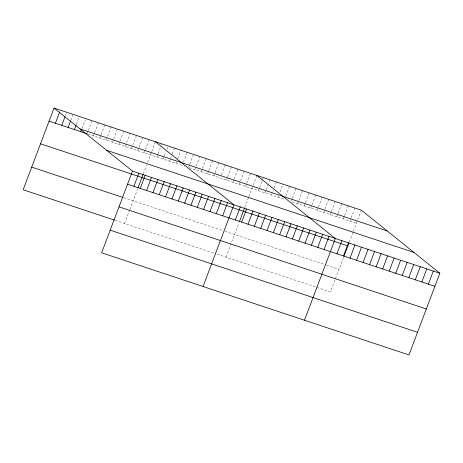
<?xml version="1.0" encoding="UTF-8"?>
<svg xmlns="http://www.w3.org/2000/svg" width="463" height="463" viewBox="0 0 463 463"><rect width="100%" height="100%" fill="white"/><g stroke="black" fill="none" stroke-linecap="round" stroke-linejoin="round"><path stroke-width="0.35" stroke-dasharray="2.31 1.74" d="M65.468 115.542L66.209 113.574M70.816 120.264L72.795 115.027M76.412 124.333L78.884 117.787M82.009 128.401L85.227 119.894M87.357 133.13L88.103 131.162M88.346 130.508L91.813 121.347M93.451 135.891L94.44 133.269M94.689 132.615L98.399 122.799M99.788 137.997L100.778 135.375M101.027 134.721L104.736 124.906M106.131 140.104L111.074 127.012M112.468 142.21L113.458 139.589M113.701 138.935L117.411 129.119M118.806 144.317L119.795 141.695M120.044 141.041L123.754 131.226M125.143 146.418L130.091 133.332M131.486 148.525L132.47 145.909M132.719 145.255L136.429 135.439M137.824 150.631L138.813 148.015M139.056 147.361L142.766 137.546M144.161 152.738L145.15 150.122M145.399 149.468L149.109 139.652M124.57 223.467L129.565 210.254M129.802 209.629L137.534 189.159M143.368 173.718L146.696 164.909M147.651 162.397L151.488 152.229M151.737 151.575L155.446 141.759M156.841 156.951L157.831 154.335M158.074 153.681L161.043 145.828M161.292 145.174L161.784 143.866M163.179 159.058L164.168 156.442M164.411 155.788L165.899 151.858M166.888 149.242L168.121 145.972M169.516 161.165L170.506 158.549M170.754 157.895L171.246 156.587M172.236 153.965L174.464 148.079M175.853 163.271L176.351 161.963M177.584 158.693L180.801 150.186M183.429 162.108L187.139 152.292M188.782 166.83L189.523 164.869M189.772 164.215L193.233 155.053M194.871 169.591L199.819 156.506M201.208 171.698L202.198 169.082M202.447 168.428L206.157 158.612M207.551 173.804L208.541 171.188M208.784 170.534L212.494 160.713M213.889 175.911L214.878 173.295M215.127 172.641L218.831 162.82M221.464 174.748L225.174 164.926M226.563 180.124L227.553 177.508M227.802 176.854L231.512 167.033M232.906 182.231L233.896 179.615M234.139 178.961L237.849 169.14M239.244 184.338L240.233 181.722M240.482 181.062L244.192 171.246M245.581 186.444L246.571 183.828M246.82 183.169L250.529 173.353M225.99 257.168L238.954 222.859M244.788 207.418L248.596 197.354M248.834 196.729L252.908 185.935M253.157 185.275L256.867 175.46M258.452 190.721L259.442 188.1M259.691 187.446L263.395 177.63M264.981 192.892L265.97 190.27M266.219 189.616L269.929 179.8M271.515 195.062L273.245 190.478M274.235 187.862L276.457 181.971M278.043 197.232L278.541 195.924M280.022 191.995L282.991 184.141M285.81 196.127L289.52 186.311M292.095 198.951L291.105 201.573L356.417 223.276M292.344 198.297L295.805 189.136M297.64 203.743L298.629 201.121M298.872 200.467L302.582 190.652M304.168 205.913L305.158 203.292M305.406 202.638L309.116 192.822M310.702 208.084L311.686 205.462M311.935 204.808L315.644 194.992M317.23 210.254L318.22 207.632M318.469 206.978L322.179 197.163M323.759 212.424L324.748 209.803M324.997 209.149L328.707 199.333M330.293 214.595L331.282 211.973M331.531 211.319L335.235 201.503M336.821 216.765L337.811 214.143M338.059 213.489L341.769 203.674M343.355 218.935L344.345 216.314M344.588 215.66L348.298 205.844M349.883 221.106L350.873 218.484M351.122 217.83L354.832 208.014M343.453 257.584L330.484 291.893L216.481 254.008M349.287 242.143L353.09 232.079M353.327 231.454L357.407 220.654M357.65 220L361.36 210.185M87.744 133.992L184.731 166.223M189.164 167.699L284.577 199.403M123.621 197.66L221.87 230.314M225.041 231.367L325.981 264.911M326.635 265.125L339.043 269.252M115.061 220.307L215.851 253.799"/><path stroke-width="0.69" d="M54.026 108.053L132.516 171.107L101.64 252.815L408.974 354.947L439.85 273.239L361.36 210.185L54.026 108.053L23.15 189.761L114.43 220.093M55.415 123.251L59.623 112.127M61.758 125.357L64.97 116.85M68.096 127.464L70.567 120.918M74.433 129.571L76.163 124.987M80.77 131.677L81.517 129.709M133.905 186.3L138.854 173.214M138.026 187.862L143.131 174.348M140.243 188.406L145.191 175.321M146.586 190.513L151.528 177.427M152.923 192.62L157.871 179.534M159.26 194.726L164.209 181.641M165.598 196.833L170.546 183.747M171.941 198.94L176.883 185.854M178.278 201.046L183.226 187.961M184.615 203.153L189.564 190.067M190.959 205.259L195.901 192.168M197.296 207.366L202.238 194.275M203.633 209.473L208.581 196.381M209.971 211.579L214.919 198.488M216.314 213.686L221.256 200.595M222.651 215.793L227.593 202.701M203.06 286.516L233.937 204.808L155.446 141.759M235.326 220.006L240.274 206.915M239.446 221.563L244.551 208.049M241.669 222.113L246.611 209.021M248.006 224.219L252.948 211.128M254.343 226.326L259.292 213.235M260.681 228.433L265.629 215.341M267.024 230.539L271.966 217.448M273.361 232.646L278.304 219.555M279.698 234.753L284.647 221.661M286.036 236.859L290.984 223.768M292.379 238.966L297.321 225.875M298.716 241.067L303.664 227.981M305.053 243.173L310.002 230.088M311.391 245.28L316.339 232.194M317.734 247.387L322.676 234.301M324.071 249.493L329.019 236.408M304.48 320.222L335.357 238.514L256.867 175.46M336.942 253.77L341.885 240.685M343.471 255.941L348.419 242.855M343.94 256.288L349.05 242.774M350.005 258.111L354.947 245.025M356.533 260.281L361.481 247.196M363.061 262.452L368.01 249.366M369.596 264.622L374.544 251.536M376.124 266.792L381.072 253.707M382.658 268.962L387.6 255.877M389.186 271.133L394.135 258.047M395.72 273.303L400.663 260.218M402.249 275.473L407.197 262.388M408.783 277.644L413.725 264.558M415.311 279.814L420.259 266.729M421.845 281.984L426.788 268.899M428.373 284.155L433.322 271.069M79.925 128.864L387.265 230.991M49.078 121.144L87.113 133.784M106.612 150.301L413.951 252.428M132.516 171.107L439.85 273.239M40.524 143.79L347.858 245.917M127.568 184.193L434.902 286.325M31.704 167.12L122.984 197.452M119.008 206.839L426.348 308.971M110.194 230.169L417.533 332.301"/></g></svg>
